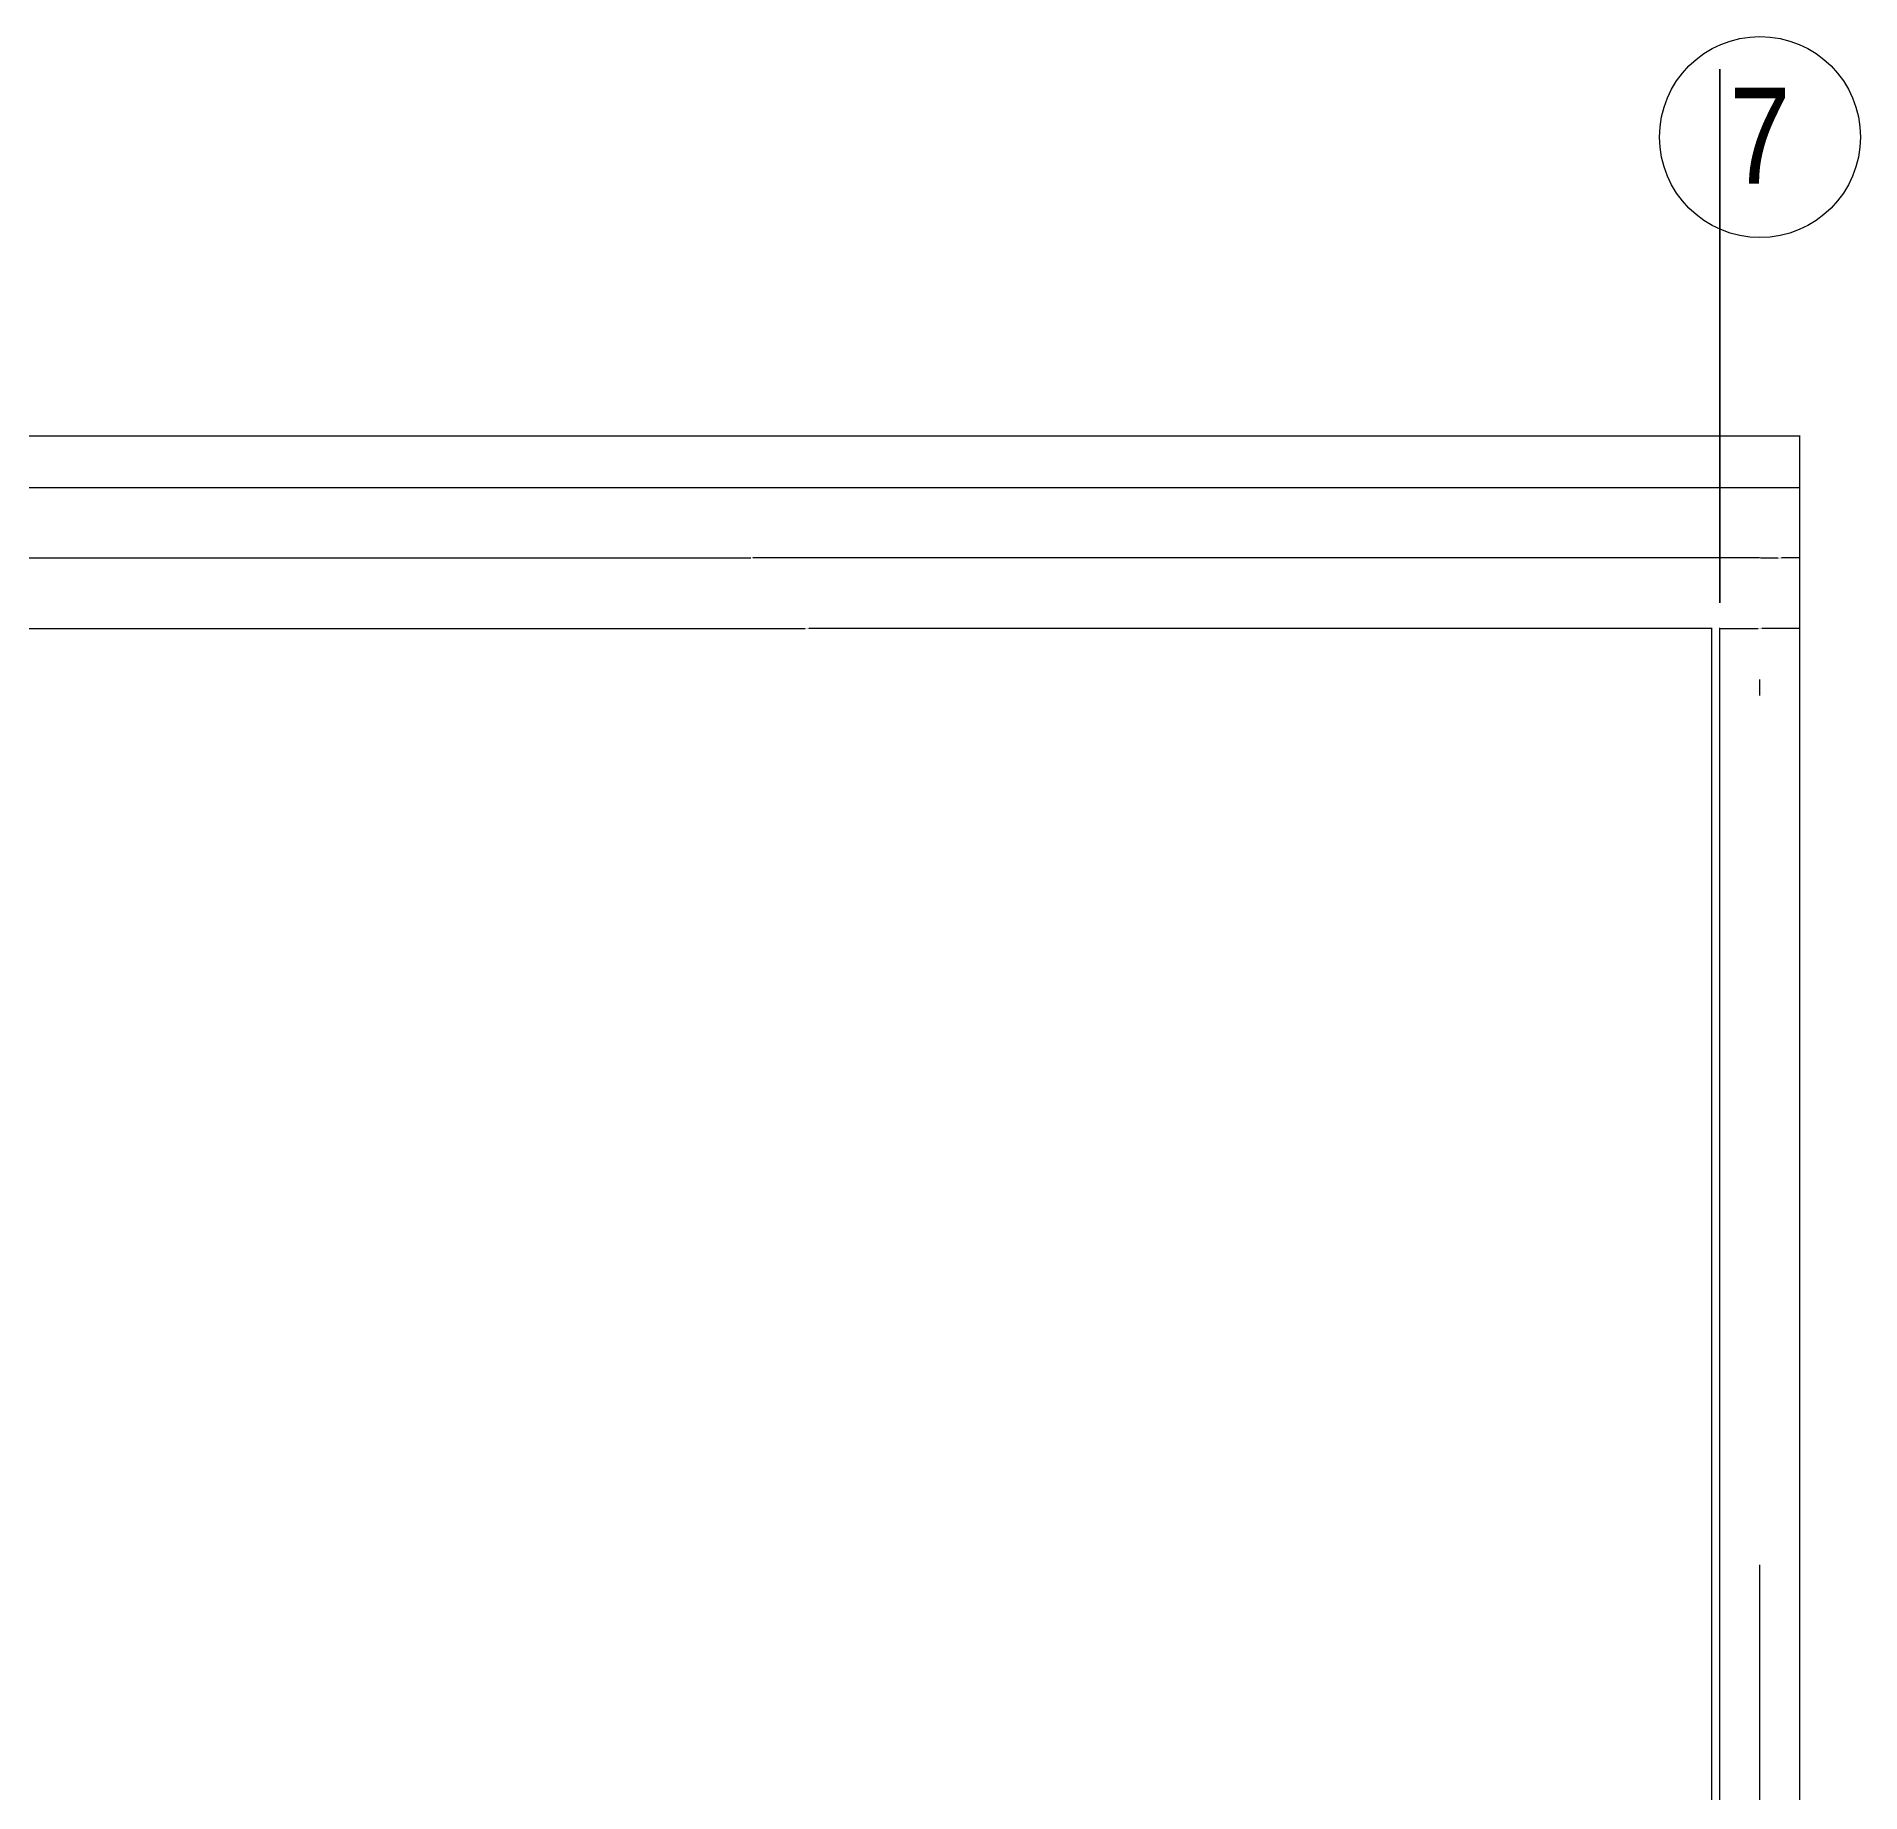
# Model space of a CAD drawing. Header units: millimetres. Extents: x 62 to 4126, y 148 to 2776.
# Drawn here: x 3317 to 3887, y 2168 to 2717 of the extents above; entities that cross this region are included whole.
import ezdxf

# ---------------------------------------------------------------- set-up
doc = ezdxf.new("R2010")
doc.units = ezdxf.units.MM
doc.linetypes.add('DASHDOT', pattern=[25.4, 12.7, -6.35, 0, -6.35])
doc.linetypes.add('Solid Line copy-002', pattern=[1150, 5, -278.333333, 595, -271.666667])
for name, color, linetype, lineweight in [('!Armirovka', 210, 'Continuous', 35), ('!Dimension', 70, 'Continuous', 25), ('Osi', 70, 'DASHDOT', 25)]:
    doc.layers.add(name, color=color, linetype=linetype, lineweight=lineweight)
doc.layers.add('text', color=7, linetype='Continuous')
doc.styles.add('GENERATED_STYLE_2', font='ARIALN.TTF')
doc.styles.get("Standard").update_dxf_attribs({"font": 'arial.ttf'})
doc.dimstyles.get("Standard").update_dxf_attribs({"dimtxt": 2.5, "dimasz": 2.5, "dimexe": 1.25, "dimexo": 0.625, "dimtad": 1, "dimtxsty": 'Standard', "dimcen": 2.5, "dimazin": 3, "dimtfac": 1, "dimtmove": 0, "dimatfit": 3})

# ---------------------------------------------------------------- blocks, each defined once
blk = doc.blocks.new('*D2250')
at = {"layer": '!Dimension', "color": 0, "lineweight": -2}
for p, q in [((3274.91, 2101.22), (3274.91, 2532.39)), ((3275.09, 2532.21), (3557.05, 2532.21)), ((3840.23, 2532.21), (3558.26, 2532.21)), ((3840.41, 2121.22), (3840.41, 2532.39))]:
    blk.add_line(p, q, dxfattribs=at)
at = {"layer": '!Dimension', "color": 0}
for points in [[(3275.09, 2532.24), (3275.09, 2532.18), (3274.91, 2532.21)], [(3840.23, 2532.18), (3840.23, 2532.24), (3840.41, 2532.21)]]:
    blk.add_solid(points, dxfattribs=at)
at = {"layer": 'Defpoints', "color": 0}
for p in [(3840.41, 2532.21), (3840.41, 2121.16), (3274.91, 2101.16)]:
    blk.add_point(p, dxfattribs=at)
at = {"layer": '!Dimension', "color": 0, "insert": (3557.66, 2532.21), "char_height": 0.18, "attachment_point": 5}
blk.add_mtext('\\A1;565.5000', dxfattribs=at)
blk = doc.blocks.new('*D2251')
at = {"layer": '!Dimension', "color": 0, "lineweight": -2}
for p, q in [((3842.91, 2121.22), (3842.91, 2532.39)), ((3843.09, 2532.21), (3854.87, 2532.21)), ((3867.73, 2532.21), (3855.94, 2532.21)), ((3867.91, 2121.22), (3867.91, 2532.39))]:
    blk.add_line(p, q, dxfattribs=at)
at = {"layer": '!Dimension', "color": 0}
for points in [[(3843.09, 2532.24), (3843.09, 2532.18), (3842.91, 2532.21)], [(3867.73, 2532.18), (3867.73, 2532.24), (3867.91, 2532.21)]]:
    blk.add_solid(points, dxfattribs=at)
at = {"layer": 'Defpoints', "color": 0}
for p in [(3867.91, 2532.21), (3842.91, 2121.16), (3867.91, 2121.16)]:
    blk.add_point(p, dxfattribs=at)
at = {"layer": '!Dimension', "color": 0, "insert": (3855.41, 2532.21), "char_height": 0.18, "attachment_point": 5}
blk.add_mtext('\\A1;25.0000', dxfattribs=at)
blk = doc.blocks.new('*D2259')
at = {"layer": '!Dimension', "color": 0, "lineweight": -2}
for p, q in [((3225.41, 2554.22), (3225.41, 2554.41)), ((3225.59, 2554.23), (3540.12, 2554.23)), ((3855.23, 2554.23), (3540.69, 2554.23)), ((3855.41, 2554.22), (3855.41, 2554.41))]:
    blk.add_line(p, q, dxfattribs=at)
at = {"layer": '!Dimension', "color": 0}
for points in [[(3225.59, 2554.26), (3225.59, 2554.2), (3225.41, 2554.23)], [(3855.23, 2554.2), (3855.23, 2554.26), (3855.41, 2554.23)]]:
    blk.add_solid(points, dxfattribs=at)
at = {"layer": 'Defpoints', "color": 0}
for p in [(3225.41, 2554.16), (3855.41, 2554.23), (3855.41, 2554.16)]:
    blk.add_point(p, dxfattribs=at)
at = {"layer": '!Dimension', "color": 0, "insert": (3540.41, 2554.23), "char_height": 0.18, "attachment_point": 5}
blk.add_mtext('\\A1;630', dxfattribs=at)
blk = doc.blocks.new('*D2260')
at = {"layer": '!Dimension', "color": 0, "lineweight": -2}
for p, q in [((3855.41, 2554.22), (3855.41, 2554.41)), ((3855.59, 2554.23), (3861.13, 2554.23)), ((3867.73, 2554.23), (3862.18, 2554.23)), ((3867.91, 2532.22), (3867.91, 2554.41))]:
    blk.add_line(p, q, dxfattribs=at)
at = {"layer": '!Dimension', "color": 0}
for points in [[(3855.59, 2554.26), (3855.59, 2554.2), (3855.41, 2554.23)], [(3867.73, 2554.2), (3867.73, 2554.26), (3867.91, 2554.23)]]:
    blk.add_solid(points, dxfattribs=at)
at = {"layer": 'Defpoints', "color": 0}
for p in [(3855.41, 2554.16), (3867.91, 2554.23), (3867.91, 2532.16)]:
    blk.add_point(p, dxfattribs=at)
at = {"layer": '!Dimension', "color": 0, "insert": (3861.66, 2554.23), "char_height": 0.18, "attachment_point": 5}
blk.add_mtext('\\A1;12.5000', dxfattribs=at)
blk = doc.blocks.new('*D2263')
at = {"layer": '!Dimension', "color": 0, "lineweight": -2}
for p, q in [((1977.91, 2210.22), (1977.91, 2576.31)), ((3867.91, 2120.72), (3867.91, 2576.31)), ((1978.09, 2576.13), (2922.24, 2576.13)), ((3867.73, 2576.13), (2923.57, 2576.13))]:
    blk.add_line(p, q, dxfattribs=at)
at = {"layer": '!Dimension', "color": 0}
for points in [[(1978.09, 2576.16), (1978.09, 2576.1), (1977.91, 2576.13)], [(3867.73, 2576.1), (3867.73, 2576.16), (3867.91, 2576.13)]]:
    blk.add_solid(points, dxfattribs=at)
at = {"layer": 'Defpoints', "color": 0}
for p in [(3867.91, 2576.13), (1977.91, 2210.16), (3867.91, 2120.66)]:
    blk.add_point(p, dxfattribs=at)
at = {"layer": '!Dimension', "color": 0, "insert": (2922.91, 2576.13), "char_height": 0.18, "attachment_point": 5}
blk.add_mtext('\\A1;1890.0000', dxfattribs=at)
blk = doc.blocks.new('*D2264')
at = {"layer": '!Dimension', "color": 0, "lineweight": -2}
for p, q in [((307.91, 2120.22), (307.91, 2592.46)), ((308.09, 2592.28), (2087.55, 2592.28)), ((3867.73, 2592.28), (2088.26, 2592.28)), ((3867.91, 2120.72), (3867.91, 2592.46))]:
    blk.add_line(p, q, dxfattribs=at)
at = {"layer": '!Dimension', "color": 0}
for points in [[(308.09, 2592.31), (308.09, 2592.25), (307.91, 2592.28)], [(3867.73, 2592.25), (3867.73, 2592.31), (3867.91, 2592.28)]]:
    blk.add_solid(points, dxfattribs=at)
at = {"layer": 'Defpoints', "color": 0}
for p in [(3867.91, 2592.28), (3867.91, 2120.66), (307.91, 2120.16)]:
    blk.add_point(p, dxfattribs=at)
at = {"layer": '!Dimension', "color": 0, "insert": (2087.91, 2592.28), "char_height": 0.18, "attachment_point": 5}
blk.add_mtext('\\A1;3560', dxfattribs=at)

msp = doc.modelspace()

# ---------------------------------------------------------------- linework, layer by layer
at = {"layer": '!Armirovka', "color": 2}
msp.add_line((3842.915, 2540.21), (3842.915, 2706.94), dxfattribs=at)
at = {"layer": 'Osi', "linetype": 'Solid Line copy-002', "lineweight": 25}
msp.add_line((3855.413, 211.257), (3855.413, 2654.348), dxfattribs=at)
at = {"layer": 'Osi', "color": 2, "linetype": 'Continuous', "lineweight": 30}
msp.add_circle((3855.415, 2685.757), 31.408, dxfattribs=at)

# ---------------------------------------------------------------- texts
at = {"layer": 'text', "color": 2, "linetype": 'Continuous', "lineweight": 5, "insert": (3855.415, 2686.148), "char_height": 30, "attachment_point": 5, "style": 'GENERATED_STYLE_2'}
msp.add_mtext('7', dxfattribs=at)

# ---------------------------------------------------------------- dimensions: what is measured, and where the dimension line sits
at = {"layer": '!Dimension'}
for base, p1, p2, picture, middle in [((3867.905, 2592.284), (307.905, 2120.16), (3867.905, 2120.66), '*D2264', (2087.905, 2592.284)), ((3855.405, 2554.227), (3225.405, 2554.16), (3855.405, 2554.16), '*D2259', (3540.405, 2554.227))]:
    dim = msp.add_linear_dim(base=base, p1=p1, p2=p2, dimstyle='Standard', override={"dimdec": 0}, dxfattribs=at)
    dim.commit()
    dim.dimension.update_dxf_attribs({"geometry": picture, "text_midpoint": middle})
for base, p1, p2, picture, middle in [((3867.905, 2576.127), (1977.905, 2210.16), (3867.905, 2120.66), '*D2263', (2922.905, 2576.127)), ((3867.905, 2554.227), (3855.405, 2554.16), (3867.905, 2532.16), '*D2260', (3861.655, 2554.227)), ((3840.405, 2532.21), (3274.905, 2101.16), (3840.405, 2121.16), '*D2250', (3557.655, 2532.21)), ((3867.905, 2532.21), (3842.905, 2121.16), (3867.905, 2121.16), '*D2251', (3855.405, 2532.21))]:
    dim = msp.add_linear_dim(base=base, p1=p1, p2=p2, dimstyle='Standard', dxfattribs=at)
    dim.commit()
    dim.dimension.update_dxf_attribs({"geometry": picture, "text_midpoint": middle})

doc.saveas('drawing.dxf')
